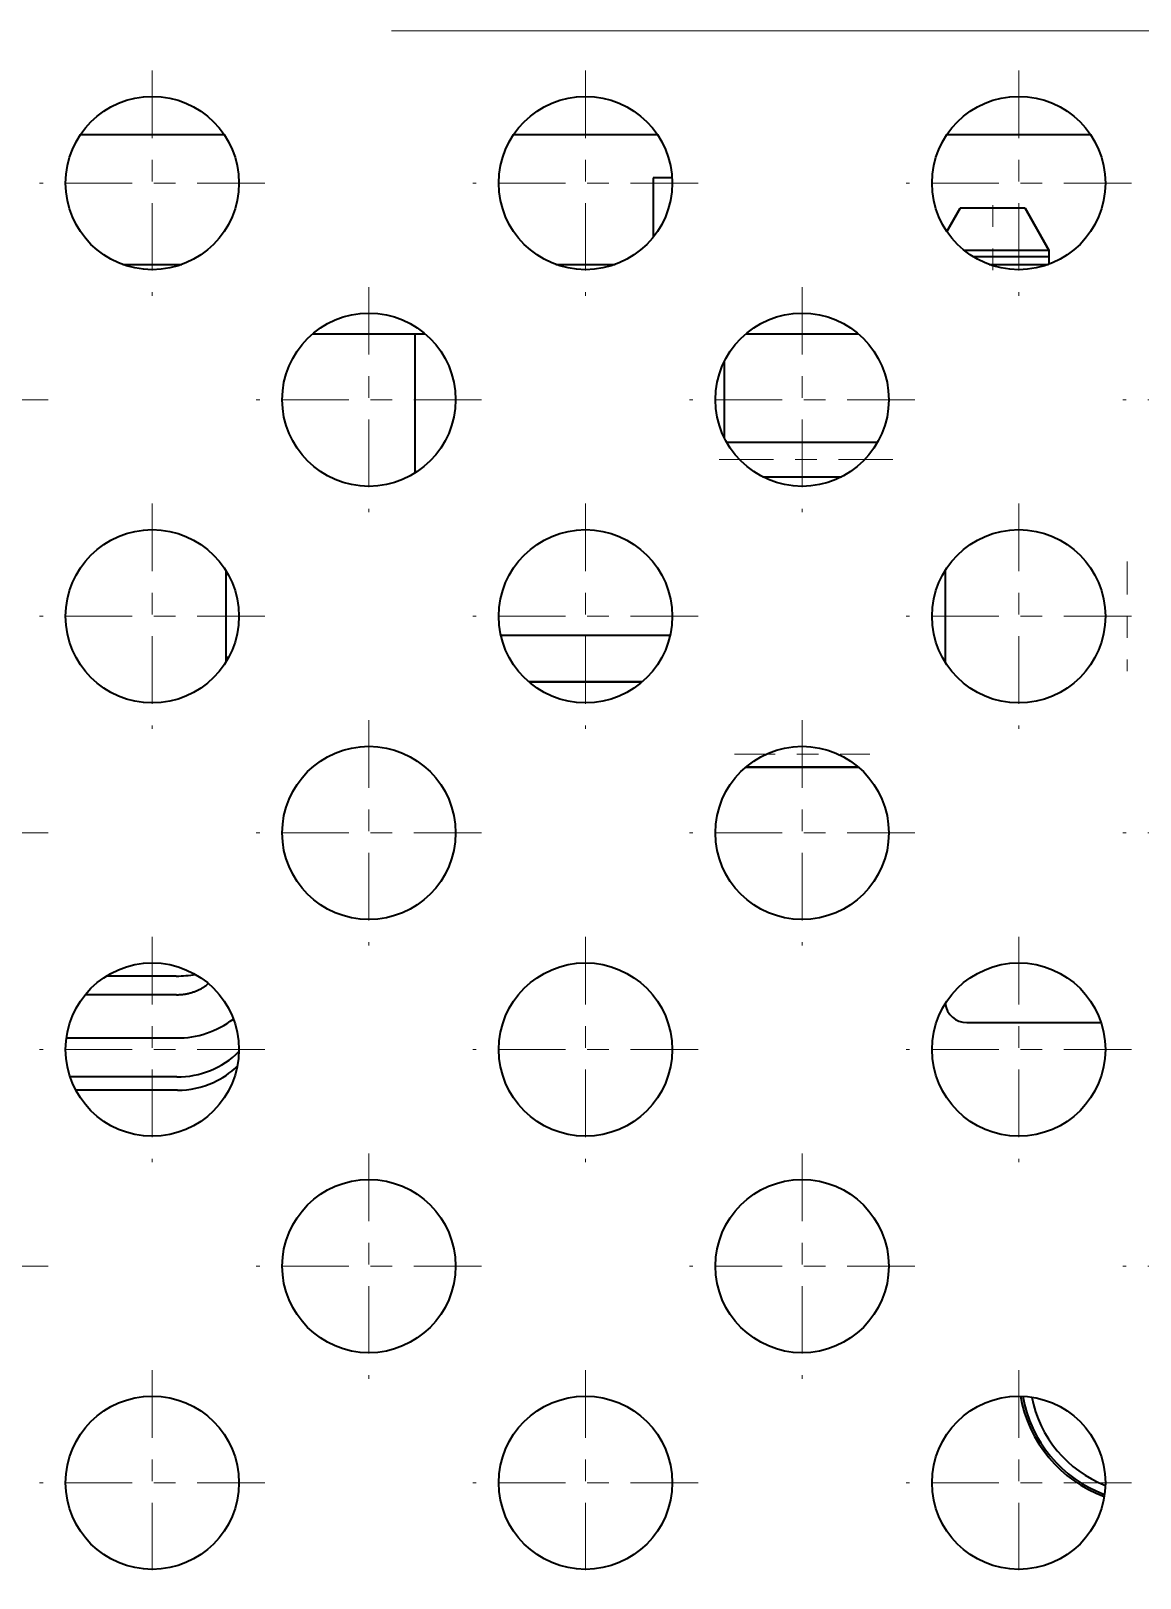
# Model space of a CAD drawing. Extents: x 23 to 417, y 3 to 294.
# Drawn here: x 75.63 to 80.75, y 153.2 to 160.34 of the extents above; entities that cross this region are included whole.
import ezdxf

# ---------------------------------------------------------------- set-up
doc = ezdxf.new("R2010")
doc.units = 0
doc.linetypes.add('DASHDOT', pattern=[18.5, 12, -3, 0.5, -3])
doc.linetypes.add('PHANTOM', pattern=[20, 10, -2, 2, -2, 2, -2])
doc.layers.get('0').update_dxf_attribs({"lineweight": 13})

# ---------------------------------------------------------------- blocks, each defined once
blk = doc.blocks.new('BLOCK4296')
at = {"color": 7, "linetype": 'DASHDOT', "lineweight": 13, "ltscale": 0.13}
for p, q in [((20, 12.3), (20, 7.1)), ((22.6, 9.7), (17.4, 9.7))]:
    blk.add_line(p, q, dxfattribs=at)
blk = doc.blocks.new('BLOCK4298')
at = {"color": 7, "linetype": 'DASHDOT', "lineweight": 13, "ltscale": 0.13}
for p, q in [((25, 17.3), (25, 12.1)), ((27.6, 14.7), (22.4, 14.7))]:
    blk.add_line(p, q, dxfattribs=at)
blk = doc.blocks.new('BLOCK4300')
at = {"color": 7, "linetype": 'DASHDOT', "lineweight": 13, "ltscale": 0.13}
for p, q in [((25, 7.3), (25, 2.1)), ((27.6, 4.7), (22.4, 4.7))]:
    blk.add_line(p, q, dxfattribs=at)
blk = doc.blocks.new('BLOCK4304')
at = {"color": 7, "linetype": 'DASHDOT', "lineweight": 13, "ltscale": 0.13}
for p, q in [((30, 12.3), (30, 7.1)), ((32.6, 9.7), (27.4, 9.7))]:
    blk.add_line(p, q, dxfattribs=at)
blk = doc.blocks.new('BLOCK4306')
at = {"color": 7, "linetype": 'DASHDOT', "lineweight": 13, "ltscale": 0.13}
for p, q in [((35, 17.3), (35, 12.1)), ((37.6, 14.7), (32.4, 14.7))]:
    blk.add_line(p, q, dxfattribs=at)
blk = doc.blocks.new('BLOCK4308')
at = {"color": 7, "linetype": 'DASHDOT', "lineweight": 13, "ltscale": 0.13}
for p, q in [((35, 7.3), (35, 2.1)), ((37.6, 4.7), (32.4, 4.7))]:
    blk.add_line(p, q, dxfattribs=at)
blk = doc.blocks.new('BLOCK4311')
at = {"color": 7, "linetype": 'DASHDOT', "lineweight": 13, "ltscale": 0.13}
for p, q in [((40, 12.3), (40, 7.1)), ((42.6, 9.7), (37.4, 9.7))]:
    blk.add_line(p, q, dxfattribs=at)
blk = doc.blocks.new('BLOCK4315')
at = {"color": 7, "linetype": 'DASHDOT', "lineweight": 13, "ltscale": 0.13}
for p, q in [((45, 7.3), (45, 2.1)), ((47.6, 4.7), (42.4, 4.7))]:
    blk.add_line(p, q, dxfattribs=at)
blk = doc.blocks.new('BLOCK4317')
at = {"color": 7, "linetype": 'DASHDOT', "lineweight": 13, "ltscale": 0.13}
for p, q in [((45, 17.3), (45, 12.1)), ((47.6, 14.7), (42.4, 14.7))]:
    blk.add_line(p, q, dxfattribs=at)
blk = doc.blocks.new('BLOCK4319')
at = {"color": 7, "linetype": 'DASHDOT', "lineweight": 13, "ltscale": 0.13}
for p, q in [((50, 12.3), (50, 7.1)), ((52.6, 9.7), (47.4, 9.7))]:
    blk.add_line(p, q, dxfattribs=at)
blk = doc.blocks.new('BLOCK4383')
at = {"color": 7, "linetype": 'DASHDOT', "lineweight": 13, "ltscale": 0.13}
for p, q in [((20, 32.3), (20, 27.1)), ((22.6, 29.7), (17.4, 29.7))]:
    blk.add_line(p, q, dxfattribs=at)
blk = doc.blocks.new('BLOCK4401')
at = {"color": 7, "linetype": 'DASHDOT', "lineweight": 13, "ltscale": 0.13}
for p, q in [((20, 22.3), (20, 17.1)), ((22.6, 19.7), (17.4, 19.7))]:
    blk.add_line(p, q, dxfattribs=at)
blk = doc.blocks.new('BLOCK4402')
at = {"color": 7, "linetype": 'DASHDOT', "lineweight": 13, "ltscale": 0.13}
for p, q in [((25, 37.3), (25, 32.1)), ((27.6, 34.7), (22.4, 34.7))]:
    blk.add_line(p, q, dxfattribs=at)
blk = doc.blocks.new('BLOCK4403')
at = {"color": 7, "linetype": 'DASHDOT', "lineweight": 13, "ltscale": 0.13}
for p, q in [((30, 22.3), (30, 17.1)), ((32.6, 19.7), (27.4, 19.7))]:
    blk.add_line(p, q, dxfattribs=at)
blk = doc.blocks.new('BLOCK4404')
at = {"color": 7, "linetype": 'DASHDOT', "lineweight": 13, "ltscale": 0.13}
for p, q in [((35, 37.3), (35, 32.1)), ((37.6, 34.7), (32.4, 34.7))]:
    blk.add_line(p, q, dxfattribs=at)
blk = doc.blocks.new('BLOCK4405')
at = {"color": 7, "linetype": 'DASHDOT', "lineweight": 13, "ltscale": 0.13}
for p, q in [((40, 32.3), (40, 27.1)), ((42.6, 29.7), (37.4, 29.7))]:
    blk.add_line(p, q, dxfattribs=at)
blk = doc.blocks.new('BLOCK4406')
at = {"color": 7, "linetype": 'DASHDOT', "lineweight": 13, "ltscale": 0.13}
for p, q in [((45, 27.3), (45, 22.1)), ((47.6, 24.7), (42.4, 24.7))]:
    blk.add_line(p, q, dxfattribs=at)
blk = doc.blocks.new('BLOCK4407')
at = {"color": 7, "linetype": 'DASHDOT', "lineweight": 13, "ltscale": 0.13}
for p, q in [((50, 32.3), (50, 27.1)), ((52.6, 29.7), (47.4, 29.7))]:
    blk.add_line(p, q, dxfattribs=at)
blk = doc.blocks.new('BLOCK4421')
at = {"color": 7, "linetype": 'DASHDOT', "lineweight": 13, "ltscale": 0.13}
for p, q in [((25, 27.3), (25, 22.1)), ((27.6, 24.7), (22.4, 24.7))]:
    blk.add_line(p, q, dxfattribs=at)
blk = doc.blocks.new('BLOCK4422')
at = {"color": 7, "linetype": 'DASHDOT', "lineweight": 13, "ltscale": 0.13}
for p, q in [((35, 27.3), (35, 22.1)), ((37.6, 24.7), (32.4, 24.7))]:
    blk.add_line(p, q, dxfattribs=at)
blk = doc.blocks.new('BLOCK4423')
at = {"color": 7, "linetype": 'DASHDOT', "lineweight": 13, "ltscale": 0.13}
for p, q in [((45, 37.3), (45, 32.1)), ((47.6, 34.7), (42.4, 34.7))]:
    blk.add_line(p, q, dxfattribs=at)
blk = doc.blocks.new('BLOCK4430')
at = {"color": 7, "linetype": 'DASHDOT', "lineweight": 13, "ltscale": 0.13}
for p, q in [((30, 32.3), (30, 27.1)), ((32.6, 29.7), (27.4, 29.7))]:
    blk.add_line(p, q, dxfattribs=at)
blk = doc.blocks.new('BLOCK4431')
at = {"color": 7, "linetype": 'DASHDOT', "lineweight": 13, "ltscale": 0.13}
for p, q in [((50, 22.3), (50, 17.1)), ((52.6, 19.7), (47.4, 19.7))]:
    blk.add_line(p, q, dxfattribs=at)
blk = doc.blocks.new('BLOCK4434')
at = {"color": 7, "linetype": 'DASHDOT', "lineweight": 13, "ltscale": 0.13}
for p, q in [((40, 22.3), (40, 17.1)), ((42.6, 19.7), (37.4, 19.7))]:
    blk.add_line(p, q, dxfattribs=at)
blk = doc.blocks.new('BLOCK4442')
at = {"color": 7, "lineweight": 35, "ltscale": 0.082848}
for p, q in [((23.343, 35.82), (26.657, 35.82)), ((33.343, 35.82), (36.657, 35.82)), ((43.343, 35.82), (46.657, 35.82))]:
    blk.add_line(p, q, dxfattribs=at)
at = {"color": 7, "lineweight": 35, "ltscale": 0.03416}
blk.add_line((36.564, 34.82), (36.564, 33.454), dxfattribs=at)
blk.add_line((36.564, 34.82), (36.564, 33.454), dxfattribs=at)
at = {"color": 7, "lineweight": 35, "ltscale": 0.010805}
blk.add_line((36.996, 34.82), (36.564, 34.82), dxfattribs=at)
blk.add_line((36.996, 34.82), (36.564, 34.82), dxfattribs=at)
at = {"color": 7, "lineweight": 35, "ltscale": 0.015527}
for p, q in [((43.649, 34.12), (43.343, 33.58)), ((43.343, 33.58), (43.649, 34.12))]:
    blk.add_line(p, q, dxfattribs=at)
at = {"color": 7, "lineweight": 35, "ltscale": 0.0375}
blk.add_line((45.149, 34.12), (43.649, 34.12), dxfattribs=at)
blk.add_line((45.149, 34.12), (43.649, 34.12), dxfattribs=at)
at = {"color": 7, "lineweight": 35, "ltscale": 0.027865}
for p, q in [((45.149, 34.12), (45.698, 33.15)), ((45.698, 33.15), (45.149, 34.12))]:
    blk.add_line(p, q, dxfattribs=at)
at = {"color": 7, "lineweight": 35, "ltscale": 0.049059}
blk.add_line((43.736, 33.15), (45.698, 33.15), dxfattribs=at)
blk.add_line((43.736, 33.15), (45.698, 33.15), dxfattribs=at)
at = {"color": 7, "lineweight": 35, "ltscale": 0.043799}
blk.add_line((45.698, 33), (43.946, 33), dxfattribs=at)
blk.add_line((45.698, 33), (43.946, 33), dxfattribs=at)
at = {"color": 7, "lineweight": 35, "ltscale": 0.00375}
blk.add_line((45.698, 33.15), (45.698, 33), dxfattribs=at)
blk.add_line((45.698, 33.15), (45.698, 33), dxfattribs=at)
at = {"color": 7, "lineweight": 35, "ltscale": 0.004501}
blk.add_line((45.698, 33), (45.698, 32.82), dxfattribs=at)
blk.add_line((45.698, 33), (45.698, 32.82), dxfattribs=at)
at = {"color": 7, "lineweight": 35, "ltscale": 0.034124}
for p, q in [((24.318, 32.82), (25.683, 32.82)), ((34.318, 32.82), (35.683, 32.82)), ((44.318, 32.82), (45.683, 32.82))]:
    blk.add_line(p, q, dxfattribs=at)
at = {"color": 7, "lineweight": 35, "ltscale": 0.064989}
for p, q in [((28.7, 31.22), (31.3, 31.22)), ((38.7, 31.22), (41.3, 31.22))]:
    blk.add_line(p, q, dxfattribs=at)
at = {"color": 7, "lineweight": 35, "ltscale": 0.080335}
blk.add_line((31.064, 31.22), (31.064, 28.007), dxfattribs=at)
blk.add_line((31.064, 31.22), (31.064, 28.007), dxfattribs=at)
at = {"color": 7, "lineweight": 35, "ltscale": 0.043507}
blk.add_line((38.199, 30.57), (38.199, 28.83), dxfattribs=at)
blk.add_line((38.199, 30.57), (38.199, 28.83), dxfattribs=at)
at = {"color": 7, "lineweight": 35, "ltscale": 0.087175}
blk.add_line((38.257, 28.72), (41.744, 28.72), dxfattribs=at)
blk.add_line((38.257, 28.72), (41.744, 28.72), dxfattribs=at)
at = {"color": 7, "lineweight": 35, "ltscale": 0.045604}
blk.add_line((39.088, 27.92), (40.912, 27.92), dxfattribs=at)
blk.add_line((39.088, 27.92), (40.912, 27.92), dxfattribs=at)
at = {"color": 7, "lineweight": 35, "ltscale": 0.05274}
blk.add_line((26.699, 25.755), (26.699, 23.645), dxfattribs=at)
at = {"color": 7, "lineweight": 35, "ltscale": 0.052615}
blk.add_line((43.299, 25.752), (43.299, 23.648), dxfattribs=at)
blk.add_line((43.299, 25.752), (43.299, 23.648), dxfattribs=at)
at = {"color": 7, "lineweight": 35, "ltscale": 0.052616}
blk.add_line((43.299, 25.752), (43.299, 23.648), dxfattribs=at)
blk.add_line((43.299, 25.752), (43.299, 23.648), dxfattribs=at)
at = {"color": 7, "lineweight": 35, "ltscale": 0.097494}
blk.add_line((36.95, 24.255), (33.05, 24.255), dxfattribs=at)
blk.add_line((36.95, 24.255), (33.05, 24.255), dxfattribs=at)
at = {"color": 7, "lineweight": 35, "ltscale": 0.00166}
blk.add_line((26.699, 23.759), (26.766, 23.759), dxfattribs=at)
at = {"color": 7, "lineweight": 35, "ltscale": 0.065289}
for p, q in [((36.306, 23.185), (33.694, 23.185)), ((33.694, 23.185), (36.306, 23.185))]:
    blk.add_line(p, q, dxfattribs=at)
at = {"color": 7, "lineweight": 35, "ltscale": 0.064987}
for p, q in [((38.7, 21.22), (41.3, 21.22)), ((41.3, 21.22), (38.7, 21.22))]:
    blk.add_line(p, q, dxfattribs=at)
at = {"color": 7, "lineweight": 35, "ltscale": 0.040357}
blk.add_line((25.554, 16.395), (23.939, 16.395), dxfattribs=at)
at = {"color": 7, "lineweight": 35, "ltscale": 0.052755}
blk.add_line((25.561, 15.965), (23.451, 15.965), dxfattribs=at)
at = {"color": 7, "lineweight": 35, "ltscale": 0.077554}
blk.add_line((43.799, 15.32), (46.901, 15.32), dxfattribs=at)
at = {"color": 7, "lineweight": 35, "ltscale": 0.063591}
blk.add_line((25.561, 14.965), (23.018, 14.965), dxfattribs=at)
at = {"color": 7, "lineweight": 35, "ltscale": 0.061681}
blk.add_line((25.57, 14.066), (23.103, 14.066), dxfattribs=at)
at = {"color": 7, "lineweight": 35, "ltscale": 0.058627}
blk.add_line((25.58, 13.759), (23.235, 13.759), dxfattribs=at)
at = {"color": 7, "lineweight": 35}
for centre in [(25, 34.7), (35, 34.7), (45, 34.7), (30, 29.7), (40, 29.7), (25, 24.7), (35, 24.7), (45, 24.7), (30, 19.7), (40, 19.7), (25, 14.7), (35, 14.7), (45, 14.7), (30, 9.7), (40, 9.7), (25, 4.7), (35, 4.7), (45, 4.7)]:
    blk.add_circle(centre, 2, dxfattribs=at)
for centre, radius, start, end in [((25.555, 18.992), 2.596, 269.9762, 279.8332), ((43.799, 15.82), 0.5, 187.0767, 269.9999), ((25.577, 17.105), 2.139, 269.5818, 307.2846), ((25.575, 16.095), 2.028, 269.8584, 314.6083), ((25.58, 15.759), 2, 294.5454, 313.7266), ((48, 7.2), 3, 189.6045, 250.0106), ((48, 7.2), 2.95, 189.8027, 249.8123), ((48, 7.2), 2.75, 190.9577, 248.6573)]:
    blk.add_arc(centre, radius, start, end, dxfattribs=at)
blk.add_ellipse((25.58, 15.759), major_axis=(0, -2), ratio=0.999991, start_param=6.283185, end_param=6.711584, dxfattribs=at)
blk.add_open_spline([(25.561, 15.965), (25.575, 15.965), (25.601, 15.966), (25.641, 15.968), (25.68, 15.971), (25.72, 15.975), (25.759, 15.981), (25.797, 15.988), (25.835, 15.996), (25.873, 16.005), (25.91, 16.016), (25.947, 16.028), (25.983, 16.04), (26.018, 16.054), (26.053, 16.069), (26.086, 16.085), (26.119, 16.102), (26.151, 16.12), (26.181, 16.139), (26.212, 16.159), (26.235, 16.176), (26.264, 16.197), (26.282, 16.212), (26.296, 16.224)], degree=3, knots=[0, 0, 0, 0, 0.0397109, 0.0793974, 0.1190276, 0.1585709, 0.1980141, 0.2373048, 0.2764151, 0.3153239, 0.3540272, 0.3924575, 0.4305928, 0.4684333, 0.5059617, 0.5431174, 0.5798835, 0.6162817, 0.6522738, 0.68782, 0.7255015, 0.7400092, 0.7946329, 0.7946329, 0.7946329, 0.7946329], dxfattribs=at)

msp = doc.modelspace()

# ---------------------------------------------------------------- linework, layer by layer
at = {"color": 7, "linetype": 'PHANTOM', "lineweight": 13}
msp.add_line((57.298, 160.341), (84.8475, 160.341), dxfattribs=at)
at = {"color": 7, "linetype": 'DASHDOT', "lineweight": 13, "ltscale": 0.0078}
msp.add_line((80.073, 159.2367), (80.073, 159.5487), dxfattribs=at)
at = {"color": 7, "linetype": 'DASHDOT', "lineweight": 13, "ltscale": 0.020922}
msp.add_line((79.6116, 158.3627), (78.7748, 158.3627), dxfattribs=at)
at = {"color": 7, "linetype": 'DASHDOT', "lineweight": 13, "ltscale": 0.012631}
msp.add_line((80.693, 157.8913), (80.693, 157.386), dxfattribs=at)
at = {"color": 7, "linetype": 'DASHDOT', "lineweight": 13, "ltscale": 0.015597}
msp.add_line((78.8813, 157.0027), (79.5051, 157.0027), dxfattribs=at)

# ---------------------------------------------------------------- block references
at = {"lineweight": 0, "xscale": 0.2, "yscale": 0.2, "zscale": 0.2}
for name in ['BLOCK4442', 'BLOCK4402', 'BLOCK4404', 'BLOCK4423', 'BLOCK4383', 'BLOCK4430', 'BLOCK4405', 'BLOCK4407', 'BLOCK4421', 'BLOCK4422', 'BLOCK4406', 'BLOCK4401', 'BLOCK4403', 'BLOCK4434', 'BLOCK4431', 'BLOCK4298', 'BLOCK4306', 'BLOCK4317', 'BLOCK4296', 'BLOCK4304', 'BLOCK4311', 'BLOCK4319', 'BLOCK4300', 'BLOCK4308', 'BLOCK4315']:
    msp.add_blockref(name, (71.1932, 152.6987), dxfattribs=at)

doc.saveas('drawing.dxf')
